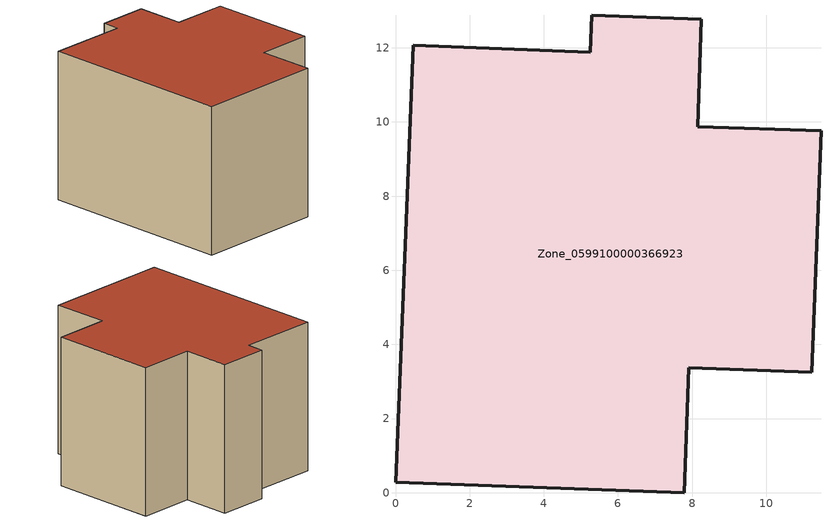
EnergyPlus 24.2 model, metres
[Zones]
Zone_0599100000366923
 floor ground (C_G): 0,0.29 0.48,12.07 5.25,11.88 5.29,12.88 8.25,12.77 8.15,9.88 11.48,9.76 11.23,3.25 7.91,3.38 7.78,0 z0
 wall outside (C_F): 0.48,12.07 0,0.29 7.78,0 7.91,3.38 11.23,3.25 11.48,9.76 8.15,9.88 8.25,12.77 5.29,12.88 5.25,11.88 0.48,12.07 z0:8.91
 roof outside (C_R): 5.25,11.88 0.48,12.07 0,0.29 7.78,0 7.91,3.38 11.23,3.25 11.48,9.76 8.15,9.88 8.25,12.77 5.29,12.88 z8.91
[BUILDING]
Pand.0599100000366923: North Axis=0; Terrain=City; Loads Convergence Tolerance Value=0.04; Temperature Convergence Tolerance Value=0.4; Solar Distribution=FullExterior; Maximum Number of Warmup Days=25; Minimum Number of Warmup Days=1
[Site:Location]
Rotterdam.The.Hague.AP_ZH_NLD Design_Conditions: Latitude=51.96; Longitude=4.45; Time Zone=1; Elevation=-4.5
[SITE:GROUNDTEMPERATURE:BUILDINGSURFACE]
18, 18, 18, 18, 18, 18, 18, 18, 18, 18, 18, 18
[MATERIAL] Thermal Absorptance=0.9; Solar Absorptance=0.7; Visible Absorptance=0.7
Name | Roughness | Thickness | Conductivity | Density | Specific Heat
G.TC.1992-2005 | MediumSmooth | 0.15 | 0.06 | 540 | 1210
F.TC.1992-2005 | Rough | 0.3 | 0.12 | 1920 | 840
R.TC.1992-2005 | MediumRough | 0.2 | 0.08 | 1500 | 1000
[CONSTRUCTION]
C_G: G.TC.1992-2005
C_F: F.TC.1992-2005
C_R: R.TC.1992-2005
[ZONE]
Zone_0599100000366923: Type=1; Multiplier=1; Ceiling Height=Autocalculate; Volume=Autocalculate; Floor Area=autocalculate; Part of Total Floor Area=Yes
[ZONEINFILTRATION:DESIGNFLOWRATE]
Infil_Zone_0599100000366923: Zone or ZoneList or Space or SpaceList=Zone_0599100000366923; Schedule=AlwaysOn; Design Flow Rate Calculation Method=Flow/Area; Flow Rate per Floor Area=0.0015; Constant Term Coefficient=1; Temperature Term Coefficient=0; Velocity Term Coefficient=0; Velocity Squared Term Coefficient=0
[HVACTEMPLATE:ZONE:IDEALLOADSAIRSYSTEM]
Zone_0599100000366923: Maximum Heating Supply Air Temperature=50; Minimum Cooling Supply Air Temperature=13; Maximum Heating Supply Air Humidity Ratio=0.0156; Minimum Cooling Supply Air Humidity Ratio=0.0077; Heating Limit=NoLimit; Cooling Limit=NoLimit; Dehumidification Control Type=ConstantSensibleHeatRatio; Cooling Sensible Heat Ratio=0.7; Dehumidification Setpoint=60; Humidification Control Type=None; Humidification Setpoint=30; Outdoor Air Method=None; Outdoor Air Flow Rate per Person=0.00944; Outdoor Air Flow Rate per Zone Floor Area=0; Outdoor Air Flow Rate per Zone=0; Demand Controlled Ventilation Type=None; Outdoor Air Economizer Type=NoEconomizer; Heat Recovery Type=None; Sensible Heat Recovery Effectiveness=0.7; Latent Heat Recovery Effectiveness=0.65
[ZONECONTROL:THERMOSTAT]
ThermostatControl_Zone_0599100000366923: Zone or ZoneList=Zone_0599100000366923; Control Type Schedule=DualSetpointControlType; Control 1=Thermostat_Zone_0599100000366923; Temperature Difference Between Cutout And Setpoint=0
[THERMOSTATSETPOINT:DUALSETPOINT]
Thermostat_Zone_0599100000366923: Heating Setpoint Temperature Schedule=HeatingSetpoint_Zone_0599100000366923; Cooling Setpoint Temperature Schedule=CoolingSetpoint_Zone_0599100000366923
[SCHEDULE:COMPACT]
HeatingSetpoint_Zone_0599100000366923: Through: 12/31, For: AllDays, Until: 24:00, 21
CoolingSetpoint_Zone_0599100000366923: Through: 12/31, For: AllDays, Until: 24:00, 24
DualSetpointControlType: Through: 12/31, For: AllDays, Until: 24:00, 4
AlwaysOn: Through: 12/31, For: AllDays, Until: 24:00, 1
